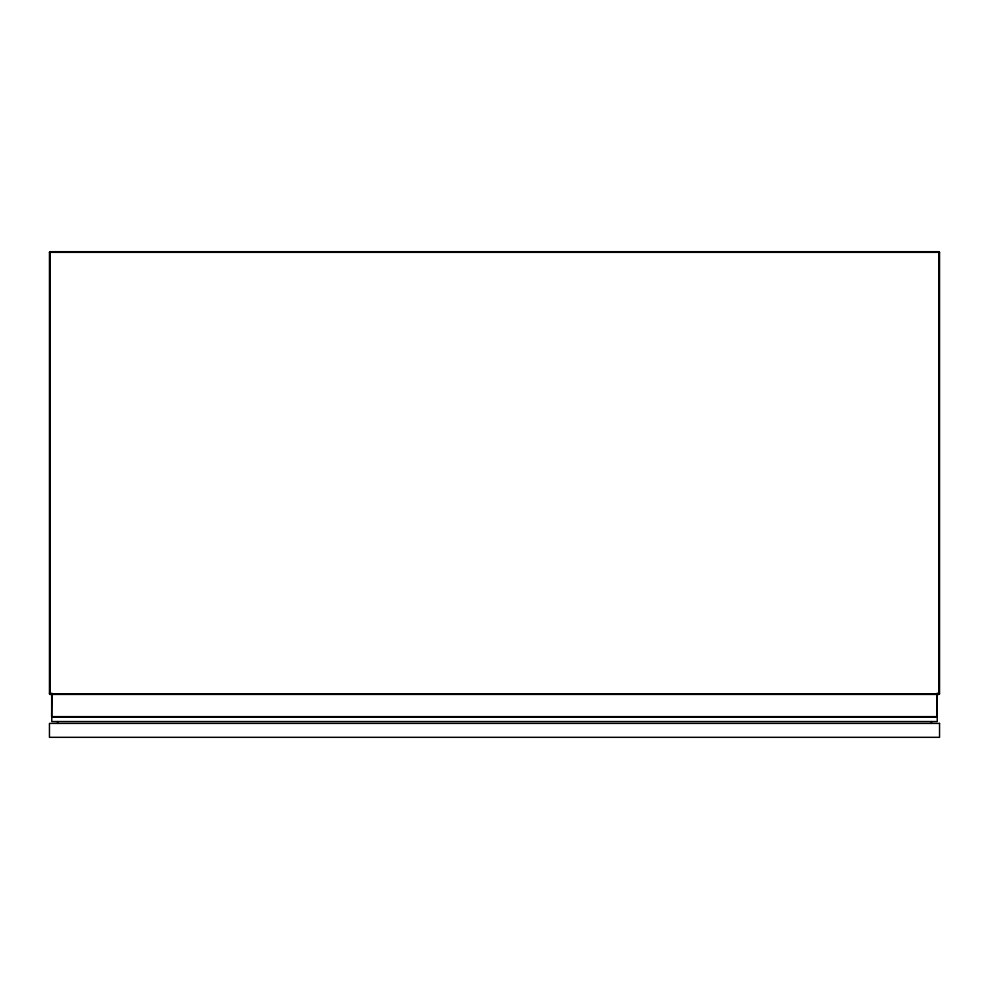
<?xml version="1.0" encoding="UTF-8"?>
<svg xmlns="http://www.w3.org/2000/svg" width="989" height="989" viewBox="0 0 989 989"><rect width="100%" height="100%" fill="white"/><g stroke="black" fill="none" stroke-linecap="round" stroke-linejoin="round"><path stroke-width="1.48" d="M49.45 252.343L50.093 251.688L938.907 251.688L939.55 252.343L939.55 693.771L938.907 694.426L50.093 694.426L49.45 693.771L49.45 252.343L939.55 252.343M937.325 693.314L937.053 716.914L937.053 693.314M49.45 693.771L939.55 693.771M51.675 693.314L51.675 716.629L937.325 716.629M51.675 716.629L51.96 693.314M938.907 251.688L938.907 694.426M931.44 721.55L931.44 723.404M57.56 721.55L57.56 723.404M50.093 251.688L50.093 694.426M937.238 716.914L51.774 716.914L51.774 721.55L937.238 721.55L937.226 716.914M939.55 723.404L49.45 723.404L49.45 737.312L939.55 737.312L939.55 723.404"/></g></svg>
